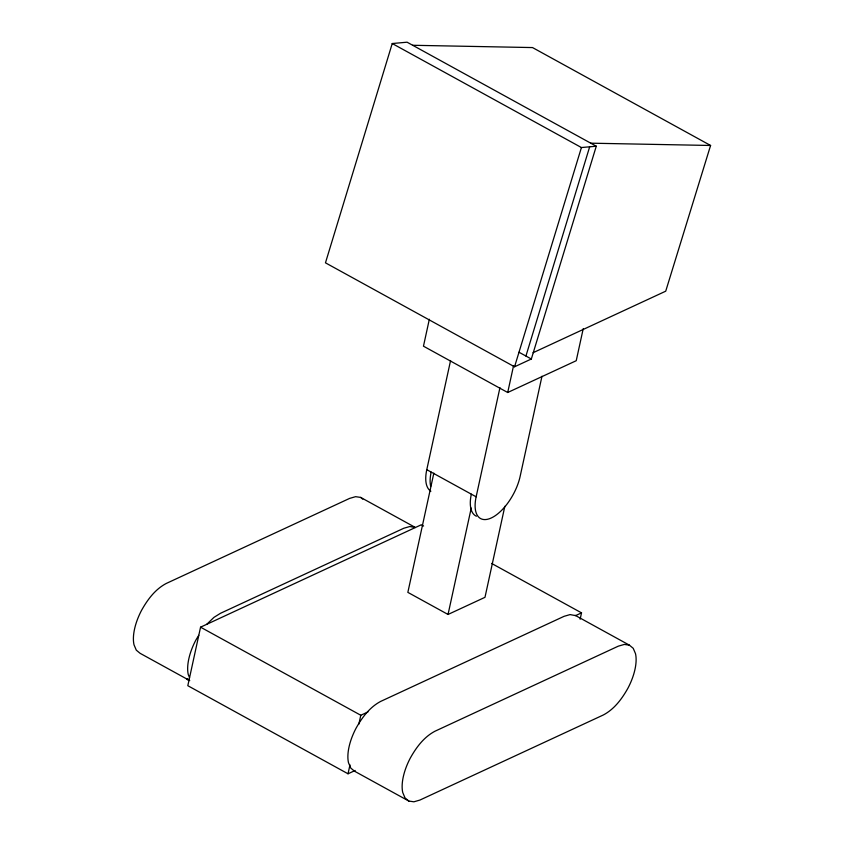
<?xml version="1.0" encoding="UTF-8"?>
<svg xmlns="http://www.w3.org/2000/svg" width="844" height="844" viewBox="0 0 844 844"><rect width="100%" height="100%" fill="white"/><g stroke="black" fill="none" stroke-linecap="round" stroke-linejoin="round"><path stroke-width="1.27" d="M423.604 526.034L421.304 524.768L200.566 627.176L187.811 685.697L348.034 773.79L355.187 770.466M429.343 319.264L423.466 346.188L507.708 392.502L576.23 360.715L583.225 328.664M348.034 773.79L349.975 764.886M358.848 724.173L360.789 715.258L367.952 711.946M430.873 491.219A36.45 17.007 -61.2 0 1 426.779 469.675L450.58 360.525M433.848 473.136L407.852 592.372L448.037 614.464L484.983 597.32L504.839 506.284M448.037 614.464L471.237 508.046M541.975 376.245L520.136 476.406A36.45 17.007 -61.2 0 1 491.303 517.963A36.45 17.007 -61.2 0 1 476.143 496.81L499.943 387.66M507.708 392.502L513.585 365.589M580.134 619.222L581.527 612.86L491.619 563.433M392.238 43.529L325.467 262.832L514.555 366.792L531.33 359.006L596.275 146.212L407.093 42.2L392.238 43.529L581.421 147.542L596.275 146.212M514.555 366.792L581.421 147.542M525.928 356.041L589.618 146.962M412.695 45.281L532.522 47.57L710.585 145.474L665.726 291.18L533.091 352.708M198.751 635.31L195.776 640.237A40.006 18.663 -61.2 0 0 188.275 674.651L189.531 677.605M206.748 624.307L213.922 617.397L220.432 613.324L403.865 528.228L409.857 526.508L415.301 527.553M581.527 612.86L575.555 615.624L570.08 614.59L564.087 616.32L380.655 701.417C369.619 707.251 361.96 717.632 355.999 728.319A40.006 18.663 -61.2 0 0 348.498 762.733L350.777 768.082L354.586 771.237L408.844 801.061L413.908 801.8L419.901 800.07L603.344 714.974C614.379 709.139 622.039 698.758 627.999 688.071A40.006 18.663 -61.2 0 0 635.5 653.657L633.222 648.308L629.413 645.164L575.154 615.329M590.768 143.185L710.585 145.474M414.931 527.236L360.673 497.411L355.598 496.673L349.606 498.403L166.173 583.499C155.138 589.334 147.478 599.715 141.518 610.402A40.006 18.663 -61.2 0 0 134.017 644.816L136.295 650.165L140.104 653.309L189.742 680.602M629.413 645.164L624.338 644.426L618.346 646.145L434.913 731.252C423.878 737.086 416.208 747.467 410.258 758.155A40.006 18.663 -61.2 0 0 402.757 792.569L405.036 797.918L408.844 801.061M519.028 352.243L531.33 359.006M426.779 469.675L476.143 496.81M200.566 627.176L360.789 715.258M189.225 679.8L187.231 678.776L187.094 679.42L189.024 680.486M360.673 497.411L362.762 499.142M189.425 680.064A1.477 0.696 12.3 0 1 189.14 679.779M430.683 486.387A36.45 17.007 -61.2 0 1 431.157 472.081M476.417 516.222A36.45 17.007 -61.2 0 1 471.332 494.173"/></g></svg>
